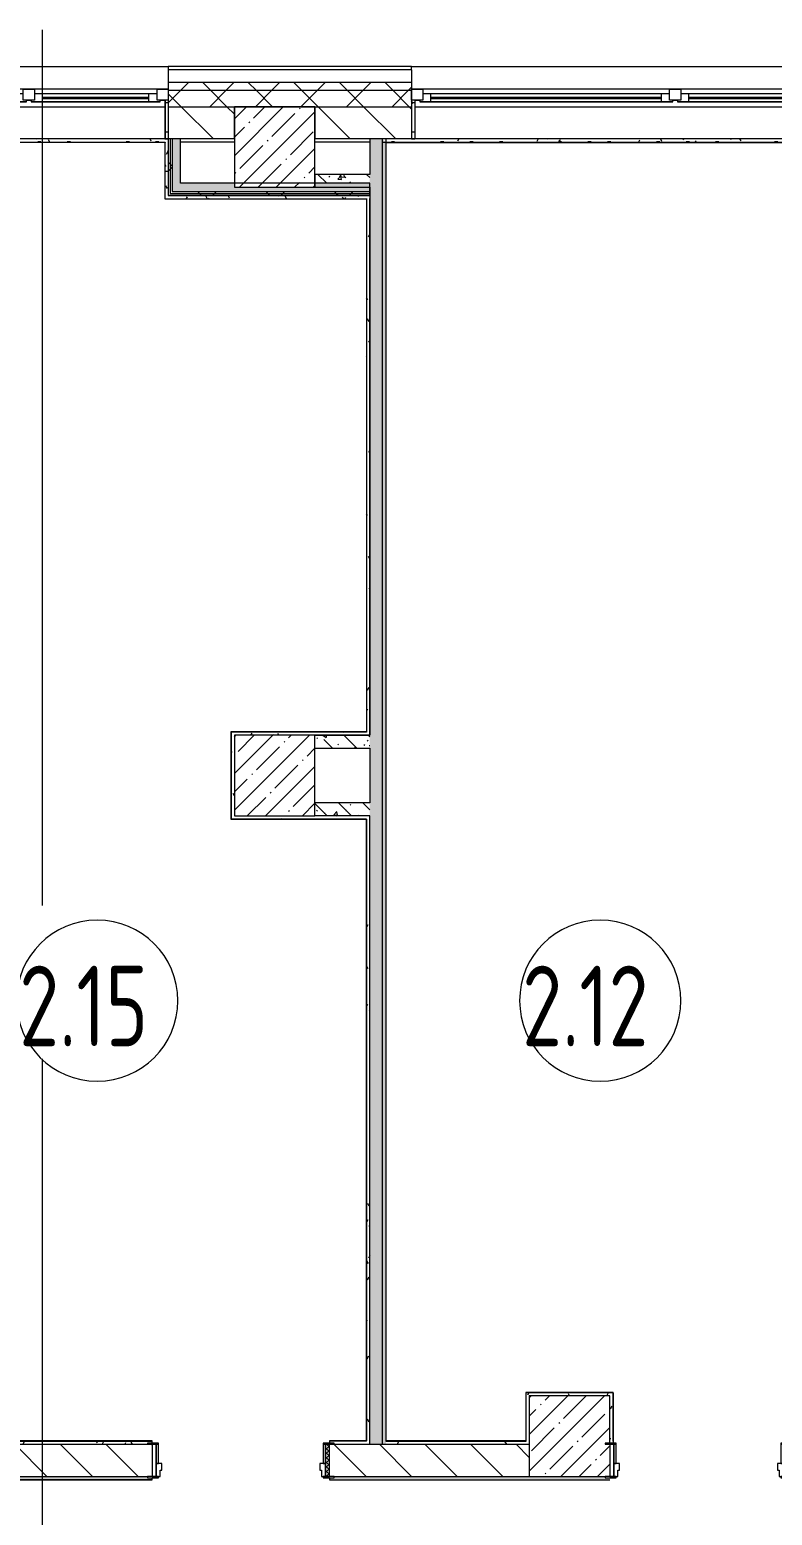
# Model space of a CAD drawing. Header units: millimetres. Extents: x -625 to 415037, y -3642 to 102118.
# Drawn here: x 224252 to 228860, y 18359 to 27577 of the extents above; entities that cross this region are included whole.
import ezdxf

# ---------------------------------------------------------------- set-up
doc = ezdxf.new("R2010")
doc.units = ezdxf.units.MM
doc.linetypes.add('Осевая', pattern=[6350, 1270, -952.5, 3175, -952.5])
for name, color, linetype, lineweight in [('A-AREA-IDEN', 7, 'Continuous', 9), ('A-DOOR-FRAM-2', 7, 'Continuous', 5), ('A-GLAZ', 7, 'Continuous', 9), ('A-GLAZ-1', 7, 'Continuous', 5), ('A-WALL', 7, 'Continuous', 5), ('I-WALL', 7, 'Continuous', 5), ('S-COLS', 7, 'Continuous', 9), ('S-COLS-1', 7, 'Continuous', 5), ('Оси', 7, 'Continuous', 9), ('Оси-2', 7, 'Осевая', 9)]:
    doc.layers.add(name, color=color, linetype=linetype, lineweight=lineweight)
for name, color, linetype, lineweight, true_color in [('A-DOOR-1', 7, 'Continuous', 5, 0xc0c0c0), ('A-DOOR-FRAM-1', 7, 'Continuous', 5, 0xc0c0c0), ('A-WALL-1', 9, 'Continuous', 5, 0x808080), ('A-WALL-FNSH-1', 9, 'Continuous', 5, 0x808080)]:
    doc.layers.add(name, color=color, linetype=linetype, lineweight=lineweight, true_color=true_color)
doc.layers.get('A-DOOR-1').off()
doc.styles.add('СПДС', font='ГОСТ тип А.ttf', dxfattribs={"width": 0.9})
pattern_1 = [(135, (148772.12, -0.94), (-141.42136, -141.42136), [])]
pattern_2 = [(135, (148772.12, -0.94), (-150.8683, -150.8683), [213.36, -35.56, 7.112, -35.56]), (135, (148772.12, 149.83), (-150.8683, -150.8683), []), (50, (148772.12, -0.94), (255.05767, -22.3145), [26.67, -293.37]), (355, (148772.12, -0.94), (-49.3404, 267.4791), [21.336, -234.696]), (100.451, (148793.38, -2.8), (205.7195, 245.16356), [22.666, -249.326]), (46.184, (148772.12, 70.18), (379.511, -58.86), [40.005, -440.055]), (96.636, (148803.75, 65.27), (332.3634, 346.3991), [33.999, -373.989]), (351.184, (148772.12, 70.18), (332.3669, 346.3953), [32.004, -352.044]), (21, (148807.68, 52.4), (212.26017, -143.1711), [26.67, -293.37]), (326, (148807.68, 52.4), (86.5224, 257.8632), [21.336, -234.696]), (71.451, (148825.37, 40.47), (298.78395, 114.6901), [22.666, -249.326]), (37.5, (148772.12, -0.94), (4.32385, 118.37751), [6.706, -225.146, 6.706, -231.546, -235.585]), (37.5, (148772.12, -0.94), (4.32385, 118.37751), [-470.103, 6.706, -228.879]), (7.5, (148772.12, -0.94), (93.54758, 140.2533), [6.706, -129.134, 6.706, -219.812, -89.789]), (7.5, (148772.12, -0.94), (93.54758, 140.2533), [-362.356, 6.706, -83.083]), (327.5, (148692.82, -0.94), (189.82734, -8.02019), [6.706, -82.194, 6.706, -270.662, -368.046]), (327.5, (148692.82, -0.94), (189.82734, -8.02019), [-366.268, 6.706, -361.34]), (317.5, (148657.26, -0.94), (207.38114, 35.59764), [6.706, -108.864, 6.706, -177.495, -261.366]), (317.5, (148657.26, -0.94), (207.38114, 35.59764), [-299.771, 6.706, -254.66])]
pattern_3 = [(45, (-371.384, 164.685), (-14.1421, 14.1421), []), (135, (-371.384, 164.685), (-14.1421, -14.1421), [])]
pattern_4 = [(45, (148772.12, -0.94), (-141.42136, 141.42136), []), (135, (148772.12, -0.94), (-141.42136, -141.42136), [])]
pattern_5 = [(0, (148772.123, -0.94), (243.84, 60.96), [20.117, -162.763, 20.117, -162.763, -975.36]), (0, (148772.123, -0.94), (243.84, 60.96), [-365.76, 20.117, -345.643, 20.117, -162.763, -426.72]), (0, (148772.123, -0.94), (243.84, 60.96), [-914.4, 20.117, -101.803, 20.117, -284.683]), (120, (148863.563, 29.54), (-174.71291, 180.691634), [20.117, -162.763, 20.117, -162.763, -975.36]), (120, (148863.563, 29.54), (-174.71291, 180.691634), [-365.76, 20.117, -345.643, 20.117, -162.763, -426.72]), (120, (148863.563, 29.54), (-174.71291, 180.691634), [-914.4, 20.117, -101.803, 20.117, -284.683]), (240, (148894.043, 151.46), (-69.12709, -241.651634), [20.117, -162.763, 20.117, -162.763, -975.36]), (240, (148894.043, 151.46), (-69.12709, -241.651634), [-365.76, 20.117, -345.643, 20.117, -162.763, -426.72]), (240, (148894.043, 151.46), (-69.12709, -241.651634), [-914.4, 20.117, -101.803, 20.117, -284.683])]
pattern_6 = [(45, (148772.12, -0.94), (-212.132, 212.132), []), (135, (148772.12, -0.94), (-212.132, -212.132), [])]

# ---------------------------------------------------------------- blocks, each defined once
blk = doc.blocks.new('BSC_Колонна _Прямоугольная - 500х500-V323-Объем проектирования 2 этажа')
at = {"layer": 'S-COLS-1'}
h = blk.add_hatch(dxfattribs=at)
h.set_pattern_fill('FP_72', color=256, style=0, pattern_type=2)
h.set_pattern_definition([(45, (-77000, -22950), (-114.04925, 114.04925), []), (45, (-76885.95, -22950), (-114.04925, 114.04925), [201.613, -40.323, 6.706, -33.617])])
h.paths.add_polyline_path([(250, -250), (250, 250), (-250, 250), (-250, -250)])
for p, q in [((250, 250), (-250, 250)), ((-250, 250), (-250, -250)), ((250, -250), (250, 250)), ((-250, -250), (250, -250))]:
    blk.add_line(p, q, dxfattribs=at)
blk = doc.blocks.new('110_Дверь_СКБ_1Ст_Внутренняя1 - Д-4 1100x2100h_су мгн-V329-Объем проектирования 2 этажа')
at = {"layer": 'A-DOOR-FRAM-2'}
h = blk.add_hatch(dxfattribs=at)
h.set_pattern_fill('FP_76', color=256, style=0, pattern_type=2)
h.set_pattern_definition(pattern_3)
h.paths.add_polyline_path([(-512.5, 100), (-537.5, 100), (-537.5, -100), (-512.5, -99.4), (-512.5, -95.3)])
at = {"layer": 'A-DOOR-FRAM-1'}
for p, q in [((-497.5, 108), (-567.5, 108)), ((-567.5, 108), (-567.5, 100)), ((-567.5, 100), (-497.5, 100)), ((-512.5, 100), (-537.5, 100)), ((-537.5, 100), (-537.5, -100)), ((-487.5, 100), (-512.5, 100)), ((-512.5, 100), (-512.5, 20)), ((-512.5, -100), (-512.5, 100)), ((-497.5, 100), (-512.5, 100)), ((-512.5, 100), (-512.5, 99)), ((-512.5, 99), (-497.5, 99)), ((-497.5, 100), (-497.5, 108)), ((-497.5, 99), (-497.5, 100)), ((-487.5, 60), (-487.5, 100)), ((512.5, 100), (512.5, 60)), ((537.5, 100), (512.5, 100)), ((592.5, 108), (522.5, 108)), ((522.5, 108), (522.5, 100)), ((537.5, 100), (522.5, 100)), ((522.5, 100), (522.5, 99)), ((522.5, 100), (592.5, 100)), ((522.5, 99), (537.5, 99)), ((537.5, 20), (537.5, 100)), ((562.5, 100), (537.5, 100)), ((537.5, 100), (537.5, -100)), ((537.5, 99), (537.5, 100)), ((562.5, -100), (562.5, 100)), ((592.5, 100), (592.5, 108)), ((-512.5, 20), (-477.5, 20)), ((-497.5, 20), (-512.5, 20)), ((-512.5, 20), (-512.5, -100)), ((-497.5, -100), (-497.5, 20)), ((-477.5, 60), (-487.5, 60)), ((-477.5, 20), (-477.5, 60)), ((512.5, 60), (502.5, 60)), ((502.5, 60), (502.5, 20)), ((502.5, 20), (537.5, 20)), ((537.5, 20), (522.5, 20)), ((522.5, 20), (522.5, -100)), ((537.5, -100), (537.5, 20)), ((-497.5, -100), (-567.5, -100)), ((-567.5, -100), (-567.5, -108)), ((-567.5, -108), (-497.5, -108)), ((-537.5, -100), (-512.5, -100)), ((-512.5, -100), (-497.5, -100)), ((-497.5, -108), (-497.5, -100)), ((522.5, -100), (537.5, -100)), ((592.5, -100), (522.5, -100)), ((522.5, -100), (522.5, -108)), ((522.5, -108), (592.5, -108)), ((537.5, -100), (562.5, -100)), ((592.5, -108), (592.5, -100))]:
    blk.add_line(p, q, dxfattribs=at)
blk = doc.blocks.new('110_Дверь_СКБ_1Ст_Внутренняя1 - Д-4 1100x2100h_су мгн-V330-Объем проектирования 2 этажа')
at = {"layer": 'A-DOOR-FRAM-2'}
h = blk.add_hatch(dxfattribs=at)
h.set_pattern_fill('FP_76', color=256, style=0, pattern_type=2)
h.set_pattern_definition(pattern_3)
h.paths.add_polyline_path([(-537.5, 100), (-537.5, -100), (-512.5, -100), (-512.5, 100), (-524.7, 100)])
at = {"layer": 'A-DOOR-FRAM-1'}
for p, q in [((-497.5, 108), (-567.5, 108)), ((-567.5, 108), (-567.5, 100)), ((-567.5, 100), (-497.5, 100)), ((-512.5, 100), (-537.5, 100)), ((-537.5, 100), (-537.5, -100)), ((-487.5, 100), (-512.5, 100)), ((-512.5, 100), (-512.5, 20)), ((-512.5, -100), (-512.5, 100)), ((-497.5, 100), (-512.5, 100)), ((-512.5, 100), (-512.5, 99)), ((-512.5, 99), (-497.5, 99)), ((-497.5, 100), (-497.5, 108)), ((-497.5, 99), (-497.5, 100)), ((-487.5, 60), (-487.5, 100)), ((512.5, 100), (512.5, 60)), ((537.5, 100), (512.5, 100)), ((592.5, 108), (522.5, 108)), ((522.5, 108), (522.5, 100)), ((537.5, 100), (522.5, 100)), ((522.5, 100), (522.5, 99)), ((522.5, 100), (592.5, 100)), ((522.5, 99), (537.5, 99)), ((537.5, 20), (537.5, 100)), ((562.5, 100), (537.5, 100)), ((537.5, 100), (537.5, -100)), ((537.5, 99), (537.5, 100)), ((562.5, -100), (562.5, 100)), ((592.5, 100), (592.5, 108)), ((-512.5, 20), (-477.5, 20)), ((-497.5, 20), (-512.5, 20)), ((-512.5, 20), (-512.5, -100)), ((-497.5, -100), (-497.5, 20)), ((-477.5, 60), (-487.5, 60)), ((-477.5, 20), (-477.5, 60)), ((512.5, 60), (502.5, 60)), ((502.5, 60), (502.5, 20)), ((502.5, 20), (537.5, 20)), ((537.5, 20), (522.5, 20)), ((522.5, 20), (522.5, -100)), ((537.5, -100), (537.5, 20)), ((-497.5, -100), (-567.5, -100)), ((-567.5, -100), (-567.5, -108)), ((-567.5, -108), (-497.5, -108)), ((-537.5, -100), (-512.5, -100)), ((-512.5, -100), (-497.5, -100)), ((-497.5, -108), (-497.5, -100)), ((522.5, -100), (537.5, -100)), ((592.5, -100), (522.5, -100)), ((522.5, -100), (522.5, -108)), ((522.5, -108), (592.5, -108)), ((537.5, -100), (562.5, -100)), ((592.5, -108), (592.5, -100))]:
    blk.add_line(p, q, dxfattribs=at)
blk = doc.blocks.new('120_Окно_СКБ_2Ст - 120_Окно_СКБ_2Ст 2500х2500 _мал створка справа_-23206729-Объем проектирования 2 этажа')
at = {"layer": 'A-GLAZ'}
for p, q in [((-1250, -75), (-1250, -5)), ((-1250, -5), (-1180, -5)), ((-1180, -75), (-1250, -75)), ((-1180, -75), (-1200, -75)), ((-1200, -75), (-1200, -85)), ((-1200, -85), (370, -85)), ((370, -85), (-1200, -85)), ((-1180, -5), (-1180, -75)), ((350, -35), (-1180, -35)), ((-1180, -35), (-1180, -75)), ((-1130, -85), (-1130, -35)), ((300, -85), (300, -35)), ((350, -75), (350, -5)), ((350, -5), (420, -5)), ((350, -75), (350, -35)), ((420, -75), (350, -75)), ((370, -75), (350, -75)), ((370, -85), (370, -75)), ((420, -75), (400, -75)), ((400, -75), (400, -85)), ((400, -85), (1200, -85)), ((1200, -85), (400, -85)), ((420, -5), (420, -75)), ((1180, -35), (420, -35)), ((420, -35), (420, -75)), ((470, -85), (470, -35)), ((1130, -85), (1130, -35)), ((1180, -75), (1180, -5)), ((1180, -5), (1250, -5)), ((1180, -75), (1180, -35)), ((1250, -75), (1180, -75)), ((1200, -75), (1180, -75)), ((1200, -85), (1200, -75)), ((1250, -5), (1250, -75))]:
    blk.add_line(p, q, dxfattribs=at)
at = {"layer": 'A-GLAZ-1'}
for p, q in [((1250, -5), (-1250, -5)), ((-1230, -75), (-1200, -75)), ((-1130, -55), (300, -55)), ((300, -65), (-1130, -65)), ((370, -75), (400, -75)), ((470, -55), (1130, -55)), ((1130, -65), (470, -65)), ((1200, -75), (1230, -75))]:
    blk.add_line(p, q, dxfattribs=at)
blk = doc.blocks.new('120_Окно_СКБ_2Ст - 120_Окно_СКБ_2Ст 2100х2400 _мал створка справа_-19092174-Объем проектирования 2 этажа')
at = {"layer": 'A-GLAZ'}
for p, q in [((-1050, -75), (-1050, -5)), ((-1050, -5), (-980, -5)), ((-980, -75), (-1050, -75)), ((-980, -75), (-1000, -75)), ((-1000, -75), (-1000, -85)), ((-1000, -85), (170, -85)), ((170, -85), (-1000, -85)), ((-980, -5), (-980, -75)), ((150, -35), (-980, -35)), ((-980, -35), (-980, -75)), ((-930, -85), (-930, -35)), ((100, -85), (100, -35)), ((150, -75), (150, -5)), ((150, -5), (220, -5)), ((150, -75), (150, -35)), ((220, -75), (150, -75)), ((170, -75), (150, -75)), ((170, -85), (170, -75)), ((220, -75), (200, -75)), ((200, -75), (200, -85)), ((200, -85), (1000, -85)), ((1000, -85), (200, -85)), ((220, -5), (220, -75)), ((980, -35), (220, -35)), ((220, -35), (220, -75)), ((270, -85), (270, -35)), ((930, -85), (930, -35)), ((980, -75), (980, -5)), ((980, -5), (1050, -5)), ((980, -75), (980, -35)), ((1050, -75), (980, -75)), ((1000, -75), (980, -75)), ((1000, -85), (1000, -75)), ((1050, -5), (1050, -75))]:
    blk.add_line(p, q, dxfattribs=at)
at = {"layer": 'A-GLAZ-1'}
for p, q in [((1050, -5), (-1050, -5)), ((-1030, -75), (-1000, -75)), ((-930, -55), (100, -55)), ((100, -65), (-930, -65)), ((170, -75), (200, -75)), ((270, -55), (930, -55)), ((930, -65), (270, -65)), ((1000, -75), (1030, -75))]:
    blk.add_line(p, q, dxfattribs=at)
blk = doc.blocks.new('BSC_Колонна _Прямоугольная - 500х500-V394-Объем проектирования 2 этажа')
at = {"layer": 'S-COLS-1'}
h = blk.add_hatch(dxfattribs=at)
h.set_pattern_fill('FP_136', color=256, style=0, pattern_type=2)
h.set_pattern_definition([(45, (-78830, -18850), (-114.04925, 114.04925), []), (45, (-78715.95, -18850), (-114.04925, 114.04925), [201.613, -40.323, 6.706, -33.617])])
h.paths.add_polyline_path([(60.1, -250), (250, -250), (250, -50), (220, -50), (220, -42), (250, -42), (250, 250), (-250, 250), (-250, -250)])
for p, q in [((250, 250), (-250, 250)), ((-250, 250), (-250, -250)), ((250, -42), (250, 250)), ((-250, -250), (220, -250))]:
    blk.add_line(p, q, dxfattribs=at)
blk = doc.blocks.new('Марка_Помещения - Номер-25198446-Объем проектирования 2 этажа')
at = {"layer": 'A-AREA-IDEN'}
for start, end in [(360, 180), (180, 360)]:
    blk.add_arc((0, 0), 2.5, start, end, dxfattribs=at)

msp = doc.modelspace()

# ---------------------------------------------------------------- hatches: boundary and pattern name
at = {"layer": 'A-WALL'}
h = msp.add_hatch(dxfattribs=at)
h.set_pattern_fill('FP_24', color=256, style=0, pattern_type=2)
h.set_pattern_definition(pattern_4)
h.paths.add_polyline_path([(233082.8, 27199.1), (241932.1, 27199.1), (241932.1, 27249.1), (229122.1, 27249.1), (229122.1, 27199.1), (232972.1, 27199.1)])
h.paths.add_polyline_path([(226462.1, 27199.1), (226622.1, 27199.1), (226622.1, 27249.1), (225112.1, 27249.1), (225112.1, 27199.1), (226442.1, 27199.1)])
h.paths.add_polyline_path([(222281.1, 27199.1), (223012.1, 27199.1), (223012.1, 27249.1), (217632.1, 27249.1), (217632.1, 27199.1), (221880.4, 27199.1)])
h.paths.add_polyline_path([(214032.1, 27199.1), (214032.1, 27249.1), (212952.1, 27249.1), (212952.1, 27199.1), (213930.3, 27199.1)])
h.paths.add_polyline_path([(214932.1, 27199.1), (216732.1, 27199.1), (216732.1, 27249.1), (214932.1, 27249.1)])
h.paths.add_polyline_path([(209812.1, 27199.1), (209812.1, 27249.1), (208632.1, 27249.1), (208632.1, 27199.1), (209593.9, 27199.1)])
h.paths.add_polyline_path([(203553.1, 27199.1), (203782, 27199.1), (203782, 27249.1), (202632.3, 27249.1), (202632.3, 27199.1), (203552.1, 27199.1)])
h.paths.add_polyline_path([(204682, 27199.1), (205932.1, 27199.1), (205932.1, 27249.1), (204682, 27249.1)])
h.paths.add_polyline_path([(199475.6, 27199.1), (199532.3, 27199.1), (199532.3, 27249.1), (198432.4, 27249.1), (198432.4, 27199.1), (199136.9, 27199.1)])
h.paths.add_polyline_path([(197532.1, 27199.1), (197532.4, 27199.1), (197532.1, 27249.1), (196279.1, 27249.1), (196279.1, 27199.1), (197307.4, 27199.1)])
h.paths.add_polyline_path([(192971, 27199.1), (193179.1, 27199.1), (193179.1, 27249.1), (190782.1, 27249.1), (190782.1, 27199.1), (191553.1, 27199.1)])
h = msp.add_hatch(dxfattribs=at)
h.set_pattern_fill('FP_24', color=256, style=0, pattern_type=2)
h.set_pattern_definition(pattern_4)
h.paths.add_polyline_path([(241394.2, 27099.1), (241832.1, 27099.1), (241832.1, 27199.1), (229122.1, 27199.1), (229122.1, 27099.1), (240671.5, 27099.1)])
h.paths.add_polyline_path([(226022.1, 27099.1), (226622.1, 27099.1), (226622.1, 27199.1), (225112.1, 27199.1), (225112.1, 27099.1), (225522.1, 27099.1)])
h.paths.add_polyline_path([(208932.1, 27099.1), (209812.1, 27099.1), (209812.1, 27199.1), (208632.1, 27199.1), (208632.1, 27099.1), (208912.1, 27099.1)])
h.paths.add_polyline_path([(205632.6, 27099.1), (205932.1, 27099.1), (205932.1, 27199.1), (204682, 27199.1), (204682, 27099.1), (205257.5, 27099.1)])
h.paths.add_polyline_path([(212952.1, 27099.1), (214032.1, 27099.1), (214032.1, 27199.1), (212952.1, 27199.1), (212952.1, 27169.1)])
h.paths.add_polyline_path([(214932.1, 27099.1), (216732.1, 27099.1), (216732.1, 27199.1), (214932.1, 27199.1), (214932.1, 27099.9)])
h.paths.add_polyline_path([(203782, 27099.1), (203782, 27199.1), (202632.3, 27199.1), (202632.3, 27099.1), (203553.1, 27099.1)])
h.paths.add_polyline_path([(190932.1, 27099.1), (193179.1, 27099.1), (193179.1, 27199.1), (190832.1, 27199.1), (190832.1, 27099.1)])
h.paths.add_polyline_path([(196279.1, 27099.1), (197532.4, 27099.1), (197532.1, 27199.1), (196279.1, 27199.1), (196279.1, 27139.1)])
h.paths.add_polyline_path([(222812.1, 27099.1), (223012.1, 27099.1), (223012.1, 27199.1), (217632.1, 27199.1), (217632.1, 27099.1), (222603.1, 27099.1)])
h.paths.add_polyline_path([(198432.4, 27099.1), (199532.3, 27099.1), (199532.3, 27199.1), (198432.4, 27199.1)])
at = {"layer": 'I-WALL'}
h = msp.add_hatch(dxfattribs=at)
h.set_pattern_fill('FP_191', color=256, style=0, pattern_type=2)
h.set_pattern_definition(pattern_5)
h.paths.add_polyline_path([(225112.1, 26899.1), (225112.1, 27139.1), (225092.1, 27139.1), (225092.1, 26899.1)])
h = msp.add_hatch(dxfattribs=at)
h.set_pattern_fill('FP_191', color=256, style=0, pattern_type=2)
h.set_pattern_definition(pattern_5)
h.paths.add_polyline_path([(226642.1, 26899.1), (226642.1, 27139.1), (226622.1, 27139.1), (226622.1, 26899.1)])
h = msp.add_hatch(dxfattribs=at)
h.set_pattern_fill('FP_23', color=256, style=0, pattern_type=2)
h.set_pattern_definition(pattern_1)
h.paths.add_polyline_path([(221669.4, 26899.1), (222312.1, 26899.1), (222312.1, 27099.1), (219582.1, 27099.1), (219582.1, 26899.1), (221519, 26899.1)])
h.paths.add_polyline_path([(208632.1, 26899.1), (208932.1, 26899.1), (208932.1, 27099.1), (208632.1, 27099.1), (208632.1, 26900)])
h.paths.add_polyline_path([(205257.5, 26899.1), (205932.1, 26899.1), (205932.1, 27099.1), (204682, 27099.1), (204682, 26899.1)])
h.paths.add_polyline_path([(232841.8, 26899.1), (232972.1, 26899.1), (232972.1, 27099.1), (229922.1, 27099.1), (229922.1, 26899.1), (232797.5, 26899.1)])
h.paths.add_polyline_path([(209553.1, 26899.1), (209832.1, 26899.1), (209832.1, 27099.1), (209532.1, 27099.1), (209532.1, 26899.1), (209552.1, 26899.1)])
h.paths.add_polyline_path([(212932.1, 26899.1), (214032.1, 26899.1), (214032.1, 27099.1), (212932.1, 27099.1), (212932.1, 27017.8)])
h.paths.add_polyline_path([(215532.1, 26899.1), (216732.1, 26899.1), (216732.1, 27099.1), (215532.1, 27099.1)])
h.paths.add_polyline_path([(217632.1, 26899.1), (219082.1, 26899.1), (219082.1, 27099.1), (217632.1, 27099.1), (217632.1, 27031.1)])
h.paths.add_polyline_path([(229401.1, 26899.1), (229422.1, 26899.1), (229422.1, 27099.1), (229122.1, 27099.1), (229122.1, 26899.1)])
h.paths.add_polyline_path([(203552.1, 26899.1), (203782, 26899.1), (203782, 27099.1), (203532.1, 27099.1), (203532.1, 26899.1)])
h.paths.add_polyline_path([(226442.1, 26899.1), (226622.1, 26899.1), (226622.1, 27099.1), (226022.1, 27099.1), (226022.1, 26899.1), (226362.1, 26899.1)])
h.paths.add_polyline_path([(199475.6, 26899.1), (199532.3, 26899.1), (199532.3, 27099.1), (199136.9, 27099.1), (199136.9, 26899.1)])
h.paths.add_polyline_path([(225522.1, 26899.1), (225522.1, 27099.1), (225112.1, 27099.1), (225112.1, 26899.1), (225494, 26899.1)])
h.paths.add_polyline_path([(202632.3, 26899.1), (202932.1, 26899.1), (202932.1, 27099.1), (202632.3, 27099.1), (202632.3, 27014.9)])
h.paths.add_polyline_path([(223012.1, 26899.1), (223012.1, 27099.1), (222812.1, 27099.1), (222812.1, 26899.1), (222832.1, 26899.1)])
h = msp.add_hatch(dxfattribs=at)
h.set_pattern_fill('FP_191', color=256, style=0, pattern_type=2)
h.set_pattern_definition(pattern_5)
h.paths.add_polyline_path([(222812.1, 26879.1), (225112.1, 26879.1), (225112.1, 26899.1), (222812.1, 26899.1), (222812.1, 26889.5)])
h = msp.add_hatch(dxfattribs=at)
h.set_pattern_fill('FP_191', color=256, style=0, pattern_type=2)
h.set_pattern_definition(pattern_5)
h.paths.add_polyline_path([(225112.1, 26529.1), (225112.1, 26879.1), (225092.1, 26879.1), (225092.1, 26529.1)])
h = msp.add_hatch(dxfattribs=at)
h.set_pattern_fill('FP_192', color=256, style=0, pattern_type=2)
h.set_pattern_definition(pattern_6)
h.paths.add_polyline_path([(225124.6, 26561.6), (225124.6, 26899.1), (225112.1, 26899.1), (225112.1, 26561.6), (225121.5, 26561.6)])
h = msp.add_hatch(dxfattribs=at)
h.set_pattern_fill('FP_192', color=256, style=0, pattern_type=2)
h.set_pattern_definition(pattern_6)
h.paths.add_polyline_path([(225124.6, 26574.1), (225137.1, 26574.1), (225137.1, 26899.1), (225124.6, 26899.1), (225124.6, 26624.1)])
for points in [[(225187.1, 26624.1), (225187.1, 26899.1), (225137.1, 26899.1), (225137.1, 26624.1)], [(226362.1, 26574.1), (226362.1, 26624.1), (226022.1, 26624.1), (226022.1, 26599.1), (225522.1, 26599.1), (225522.1, 26624.1), (225137.1, 26624.1), (225137.1, 26574.1), (226342.1, 26574.1)]]:
    msp.add_hatch(color=256, dxfattribs=at).paths.add_polyline_path(points)
h = msp.add_hatch(dxfattribs=at)
h.set_pattern_fill('FP_41', color=256, style=0, pattern_type=2)
h.set_pattern_definition(pattern_2)
h.paths.add_polyline_path([(226362.2, 18799.1), (226442.1, 18799.1), (226442.1, 26899.1), (226362.1, 26899.1), (226362.1, 18799.1)])
h = msp.add_hatch(dxfattribs=at)
h.set_pattern_fill('FP_191', color=256, style=0, pattern_type=2)
h.set_pattern_definition(pattern_5)
h.paths.add_polyline_path([(227662.3, 26879.1), (229402.1, 26879.1), (229401.1, 26899.1), (226442.1, 26899.1), (226462.1, 26879.1), (227300.9, 26879.1)])
h = msp.add_hatch(dxfattribs=at)
h.set_pattern_fill('FP_191', color=256, style=0, pattern_type=2)
h.set_pattern_definition(pattern_5)
h.paths.add_polyline_path([(226462.1, 18799.1), (226460.6, 26879.7), (226442.1, 26899.1), (226442.1, 18799.1)])
h = msp.add_hatch(dxfattribs=at)
h.set_pattern_fill('FP_41', color=256, style=0, pattern_type=2)
h.set_pattern_definition(pattern_2)
h.paths.add_polyline_path([(226022.1, 26624.1), (226362.1, 26624.1), (226362.1, 26679.1), (226022.1, 26679.1)])
h = msp.add_hatch(dxfattribs=at)
h.set_pattern_fill('FP_192', color=256, style=0, pattern_type=2)
h.set_pattern_definition(pattern_6)
h.paths.add_polyline_path([(226362.1, 26549.1), (226362.1, 26561.6), (225112.1, 26561.6), (225112.1, 26549.1), (226342.1, 26549.1)])
h = msp.add_hatch(dxfattribs=at)
h.set_pattern_fill('FP_192', color=256, style=0, pattern_type=2)
h.set_pattern_definition(pattern_6)
h.paths.add_polyline_path([(226342.1, 26561.6), (226362.1, 26561.6), (226362.1, 26574.1), (225124.6, 26574.1), (225124.6, 26561.6), (226216.8, 26561.6)])
h = msp.add_hatch(dxfattribs=at)
h.set_pattern_fill('FP_191', color=256, style=0, pattern_type=2)
h.set_pattern_definition(pattern_5)
h.paths.add_polyline_path([(225112.1, 26529.1), (226362.1, 26529.1), (226362.1, 26549.1), (225112.1, 26549.1)])
h = msp.add_hatch(dxfattribs=at)
h.set_pattern_fill('FP_191', color=256, style=0, pattern_type=2)
h.set_pattern_definition(pattern_5)
h.paths.add_polyline_path([(226362.1, 23219.1), (226362.1, 26529.1), (226342.1, 26528.1), (226342.1, 23220.1)])
h = msp.add_hatch(dxfattribs=at)
h.set_pattern_fill('FP_191', color=256, style=0, pattern_type=2)
h.set_pattern_definition(pattern_5)
h.paths.add_polyline_path([(225502.1, 22699.1), (225522.1, 22699.1), (225522.1, 23219.1), (225502.1, 23219.1), (225502.1, 22729.9)])
h = msp.add_hatch(dxfattribs=at)
h.set_pattern_fill('FP_191', color=256, style=0, pattern_type=2)
h.set_pattern_definition(pattern_5)
h.paths.add_polyline_path([(225587.5, 23199.1), (226362.1, 23199.1), (226362.1, 23219.1), (225522.1, 23219.1), (225522.1, 23199.1)])
h = msp.add_hatch(dxfattribs=at)
h.set_pattern_fill('FP_41', color=256, style=0, pattern_type=2)
h.set_pattern_definition(pattern_2)
h.paths.add_polyline_path([(226362.1, 23119.1), (226362.1, 23199.1), (226022.1, 23199.1), (226022.1, 23119.1), (226355.3, 23119.1)])
h = msp.add_hatch(dxfattribs=at)
h.set_pattern_fill('FP_41', color=256, style=0, pattern_type=2)
h.set_pattern_definition(pattern_2)
h.paths.add_polyline_path([(226362.1, 22699.1), (226362.1, 22779.1), (226022.1, 22779.1), (226022.1, 22699.1), (226360.6, 22699.1)])
h = msp.add_hatch(dxfattribs=at)
h.set_pattern_fill('FP_191', color=256, style=0, pattern_type=2)
h.set_pattern_definition(pattern_5)
h.paths.add_polyline_path([(226216.8, 22679.1), (226341.1, 22679.1), (226341.1, 22699.1), (225502.1, 22699.1), (225502.1, 22679.1), (226112.1, 22679.1)])
h = msp.add_hatch(dxfattribs=at)
h.set_pattern_fill('FP_191', color=256, style=0, pattern_type=2)
h.set_pattern_definition(pattern_5)
h.paths.add_polyline_path([(226362.1, 18819.1), (226360.6, 22699.1), (226342.1, 22699.1), (226342.1, 18820.1)])
h = msp.add_hatch(dxfattribs=at)
h.set_pattern_fill('FP_191', color=256, style=0, pattern_type=2)
h.set_pattern_definition(pattern_5)
h.paths.add_polyline_path([(227352.1, 18819.1), (227352.1, 19119.1), (227332.1, 19119.1), (227332.1, 18820.1), (227342.1, 18819.6)])
h = msp.add_hatch(dxfattribs=at)
h.set_pattern_fill('FP_191', color=256, style=0, pattern_type=2)
h.set_pattern_definition(pattern_5)
h.paths.add_polyline_path([(227852.1, 19099.1), (227872.1, 19099.1), (227872.1, 19119.1), (227352.1, 19119.1), (227352.1, 19099.1)])
h = msp.add_hatch(dxfattribs=at)
h.set_pattern_fill('FP_191', color=256, style=0, pattern_type=2)
h.set_pattern_definition(pattern_5)
h.paths.add_polyline_path([(227852.1, 18807.1), (227872.1, 18807.1), (227872.1, 19099.1), (227852.1, 19099.1), (227852.1, 18879.7)])
h = msp.add_hatch(dxfattribs=at)
h.set_pattern_fill('FP_191', color=256, style=0, pattern_type=2)
h.set_pattern_definition(pattern_5)
h.paths.add_polyline_path([(226362.1, 18799.1), (226362.1, 18819.1), (226112.1, 18819.1), (226112.6, 18807.1), (226142.1, 18807.1), (226142.1, 18799.1), (226342.1, 18799.1)])
h.paths.add_polyline_path([(224568.9, 18799.1), (224982.1, 18799.3), (224982.1, 18807.1), (225012.1, 18807.1), (225012.1, 18819.1), (222833.1, 18819.1), (222832.1, 18799.1), (224436, 18799.1)])
h = msp.add_hatch(dxfattribs=at)
h.set_pattern_fill('FP_191', color=256, style=0, pattern_type=2)
h.set_pattern_definition(pattern_5)
h.paths.add_polyline_path([(227352.1, 18799.1), (227352.1, 18819.1), (226463.1, 18819.1), (226462.1, 18799.1)])
h = msp.add_hatch(dxfattribs=at)
h.set_pattern_fill('FP_23', color=256, style=0, pattern_type=2)
h.set_pattern_definition(pattern_1)
h.paths.add_polyline_path([(232872.8, 18599.1), (232972.1, 18599.1), (232972.1, 18799.1), (228952.1, 18799.1), (228952.1, 18599.1), (232721.4, 18599.1)])
h.paths.add_polyline_path([(222312.1, 18599.1), (222312.1, 18799.1), (215532.1, 18799.1), (215532.1, 18599.1), (220434.9, 18599.1)])
h.paths.add_polyline_path([(223273.4, 18599.1), (225012.1, 18599.1), (225012.1, 18799.1), (222812.1, 18799.1), (222812.1, 18599.1)])
h.paths.add_polyline_path([(226112.1, 18599.1), (227352.1, 18599.1), (227352.1, 18799.1), (226112.1, 18799.1)])
h = msp.add_hatch(dxfattribs=at)
h.set_pattern_fill('FP_191', color=256, style=0, pattern_type=2)
h.set_pattern_definition(pattern_5)
h.paths.add_polyline_path([(228952.1, 18579.1), (233231.1, 18579.1), (233232.1, 18599.1), (228982.1, 18598.9), (228982.1, 18591.1), (228952.1, 18591.1)])
h.paths.add_polyline_path([(226216.8, 18579.1), (227852.1, 18579.1), (227852.1, 18591.1), (227822.1, 18591.9), (227822.1, 18599.1), (226142.1, 18598.7), (226142.1, 18591.1), (226112.1, 18591.1), (226112.1, 18579.1), (226142.1, 18579.1)])
h.paths.add_polyline_path([(219082.1, 18579.1), (225012.1, 18579.1), (225012.1, 18591.1), (224982.1, 18591.9), (224982.1, 18599.1), (215532.1, 18599.1), (215553.1, 18579.1), (218989.4, 18579.1)])
h.paths.add_polyline_path([(215537, 18579.1), (215552.1, 18579.1), (215532.1, 18599.1), (215532.1, 18579.1)])
at = {"layer": 'S-COLS-1'}
h = msp.add_hatch(dxfattribs=at)
h.set_pattern_fill('FP_1', color=256, style=0, pattern_type=2)
h.set_pattern_definition([(45, (148772.12, -0.94), (-114.04925, 114.04925), []), (45, (148886.17, -0.94), (-114.04925, 114.04925), [201.612, -40.322, 6.706, -33.617])])
h.paths.add_polyline_path([(226022.1, 26599.1), (226022.1, 27099.1), (225522.1, 27099.1), (225522.1, 26599.1)])

# ---------------------------------------------------------------- linework, layer by layer
at = {"layer": 'A-WALL'}
for p, q in [((223012.1, 27349.1), (225112.1, 27349.1)), ((226622.1, 27329.1), (225112.1, 27329.1)), ((226622.1, 27349.1), (229122.1, 27349.1)), ((226622.1, 27249.1), (225112.1, 27249.1)), ((226622.1, 27199.1), (225112.1, 27199.1)), ((225112.1, 27099.1), (226022.1, 27099.1)), ((225522.1, 26899.1), (225522.1, 27099.1)), ((226022.1, 27099.1), (226022.1, 26899.1)), ((226022.1, 27099.1), (226622.1, 27099.1)), ((225124.6, 26899.1), (225124.6, 26561.6)), ((225137.1, 26899.1), (225137.1, 26574.1)), ((226462.1, 26899.1), (226462.1, 18819.1)), ((225124.6, 26561.6), (226362.1, 26561.6)), ((225137.1, 26574.1), (226362.1, 26574.1)), ((226362.1, 26599.1), (226362.1, 23199.1)), ((226342.1, 26529.1), (226342.1, 23219.1)), ((226362.1, 23199.1), (226362.1, 26529.1)), ((226342.1, 18819.1), (226342.1, 22679.1)), ((226362.1, 18799.1), (226362.1, 22699.1)), ((227332.1, 18819.1), (227332.1, 19119.1)), ((227872.1, 19119.1), (227872.1, 18807.1)), ((222832.1, 18819.1), (225012.1, 18819.1)), ((226342.1, 18819.1), (226112.1, 18819.1)), ((226462.1, 18819.1), (227332.1, 18819.1)), ((222812.1, 18799.1), (224982.1, 18799.1)), ((226142.1, 18799.1), (227352.1, 18799.1)), ((222812.1, 18599.1), (224982.1, 18599.1)), ((226142.1, 18599.1), (227352.1, 18599.1))]:
    msp.add_line(p, q, dxfattribs=at)
at = {"layer": 'A-WALL-1'}
for p, q in [((225112.1, 27329.1), (225112.1, 26549.1)), ((226622.1, 27329.1), (226622.1, 26899.1)), ((225112.1, 27139.1), (225092.1, 27139.1)), ((225092.1, 27139.1), (225092.1, 26899.1)), ((226642.1, 27139.1), (226622.1, 27139.1)), ((225522.1, 26899.1), (222812.1, 26899.1)), ((223012.1, 26879.1), (225092.1, 26879.1)), ((225092.1, 26899.1), (225112.1, 26899.1)), ((225092.1, 26879.1), (225092.1, 26878.1)), ((225187.1, 26624.1), (225187.1, 26899.1)), ((229422.1, 26899.1), (226022.1, 26899.1)), ((226362.1, 26899.1), (226362.1, 26679.1)), ((226442.1, 18799.1), (226442.1, 26899.1)), ((226442.1, 26879.1), (229402.1, 26879.1)), ((226622.1, 26899.1), (226642.1, 26899.1)), ((226642.1, 26899.1), (226642.1, 26899.1)), ((226362.1, 26679.1), (226022.1, 26679.1)), ((226022.1, 26679.1), (226022.1, 26599.1)), ((226362.1, 26624.1), (225187.1, 26624.1)), ((226022.1, 26599.1), (226362.1, 26599.1)), ((226362.1, 26549.1), (226362.1, 26624.1)), ((226362.1, 26549.1), (225112.1, 26549.1)), ((225112.1, 26549.1), (226362.1, 26549.1)), ((225502.1, 23219.1), (225502.1, 22679.1)), ((226342.1, 23219.1), (225502.1, 23219.1)), ((226362.1, 23199.1), (226022.1, 23199.1)), ((226022.1, 23199.1), (226362.1, 23199.1)), ((226022.1, 23119.1), (226362.1, 23119.1)), ((226362.1, 23119.1), (226362.1, 22779.1)), ((226362.1, 22779.1), (226022.1, 22779.1)), ((226362.1, 22699.1), (226022.1, 22699.1)), ((226341.1, 22679.1), (226342.1, 22679.1)), ((227872.1, 19119.1), (227332.1, 19119.1)), ((225012.1, 18807.1), (225012.1, 18819.1)), ((226112.1, 18819.1), (226112.1, 18807.1)), ((225012.1, 18579.1), (225012.1, 18591.1)), ((226112.1, 18591.1), (226112.1, 18579.1)), ((226112.1, 18579.1), (227852.1, 18579.1))]:
    msp.add_line(p, q, dxfattribs=at)
at = {"layer": 'A-WALL-FNSH-1'}
for p, q in [((226622.1, 27349.1), (225112.1, 27349.1)), ((225112.1, 27349.1), (225112.1, 27329.1)), ((226622.1, 27329.1), (226622.1, 27349.1)), ((225092.1, 27139.1), (225091.1, 27139.1)), ((225091.1, 27139.1), (225091.1, 26899.1)), ((226643.1, 27139.1), (226642.1, 27139.1)), ((226642.1, 27139.1), (226642.1, 26899.1)), ((226643.1, 26899.1), (226643.1, 27139.1)), ((225091.1, 26899.1), (225092.1, 26899.1)), ((225092.1, 26878.1), (225091.1, 26878.1)), ((225092.1, 26529.1), (225092.1, 26878.1)), ((226463.1, 26878.1), (229401.1, 26878.1)), ((226463.1, 18820.1), (226463.1, 26878.1)), ((225091.1, 26529.1), (225091.1, 26528.1)), ((225091.1, 26528.1), (226341.1, 26528.1)), ((226341.1, 26528.1), (226341.1, 23220.1)), ((225501.1, 23220.1), (225501.1, 22678.1)), ((226341.1, 23220.1), (225501.1, 23220.1)), ((225501.1, 22678.1), (226341.1, 22678.1)), ((226341.1, 22679.1), (225502.1, 22679.1)), ((226341.1, 22678.1), (226341.1, 18820.1)), ((227331.1, 19120.1), (227331.1, 18820.1)), ((227873.1, 19120.1), (227331.1, 19120.1)), ((227873.1, 18819.1), (227873.1, 19120.1)), ((225012.1, 18820.1), (222833.1, 18820.1)), ((225012.1, 18819.1), (225012.1, 18820.1)), ((226341.1, 18820.1), (226112.1, 18820.1)), ((226112.1, 18820.1), (226112.1, 18819.1)), ((227331.1, 18820.1), (226463.1, 18820.1)), ((227872.1, 18819.1), (227873.1, 18819.1)), ((225012.1, 18579.1), (215553.1, 18579.1)), ((215553.1, 18578.1), (225012.1, 18578.1)), ((225012.1, 18578.1), (225012.1, 18579.1)), ((226112.1, 18579.1), (226112.1, 18578.1)), ((226112.1, 18578.1), (227852.1, 18578.1))]:
    msp.add_line(p, q, dxfattribs=at)
at = {"layer": 'I-WALL'}
for p, q in [((223032.1, 27099.1), (225092.1, 27099.1)), ((226642.1, 27099.1), (229102.1, 27099.1)), ((225522.1, 26879.1), (225187.1, 26879.1)), ((226362.1, 26879.1), (226022.1, 26879.1))]:
    msp.add_line(p, q, dxfattribs=at)
at = {"layer": 'S-COLS'}
for p, q in [((225522.1, 27099.1), (225522.1, 26899.1)), ((226022.1, 26899.1), (226022.1, 27099.1))]:
    msp.add_line(p, q, dxfattribs=at)
at = {"layer": 'S-COLS-1'}
for p, q in [((226022.1, 27099.1), (225522.1, 27099.1)), ((225522.1, 26899.1), (225522.1, 26599.1)), ((226022.1, 26599.1), (226022.1, 26899.1)), ((225522.1, 26599.1), (226022.1, 26599.1))]:
    msp.add_line(p, q, dxfattribs=at)
at = {"layer": 'Оси'}
msp.add_line((224332.1, 22577.1), (224332.1, 27577.1), dxfattribs=at)
at = {"layer": 'Оси-2'}
for p, q in [((224332.1, 3093.7), (224332.1, 22578.1)), ((224332.1, 3092.8), (224332.1, 22577.1))]:
    msp.add_line(p, q, dxfattribs=at)

# ---------------------------------------------------------------- block references
at = {"layer": 'A-AREA-IDEN', "xscale": 199.9999999999999, "yscale": 199.9999999999999, "zscale": 199.9999999999999}
for p in [(224670.8, 21551.8), (227791.9, 21551.8)]:
    msp.add_blockref('Марка_Помещения - Номер-25198446-Объем проектирования 2 этажа', p, dxfattribs=at)
at = {"layer": 'A-DOOR-1', "rotation": 180}
for name, p in [('110_Дверь_СКБ_1Ст_Внутренняя1 - Д-4 1100x2100h_су мгн-V330-Объем проектирования 2 этажа', (225574.6, 18699.1)), ('110_Дверь_СКБ_1Ст_Внутренняя1 - Д-4 1100x2100h_су мгн-V329-Объем проектирования 2 этажа', (228414.6, 18699.1))]:
    msp.add_blockref(name, p, dxfattribs=at)
at = {"layer": 'A-GLAZ', "color": 3}
for name, p in [('120_Окно_СКБ_2Ст - 120_Окно_СКБ_2Ст 2100х2400 _мал створка справа_-19092174-Объем проектирования 2 этажа', (224062.1, 27214.1)), ('120_Окно_СКБ_2Ст - 120_Окно_СКБ_2Ст 2500х2500 _мал створка справа_-23206729-Объем проектирования 2 этажа', (227872.1, 27214.1))]:
    msp.add_blockref(name, p, dxfattribs=at)
at = {"layer": 'S-COLS'}
for name, p in [('BSC_Колонна _Прямоугольная - 500х500-V323-Объем проектирования 2 этажа', (225772.1, 22949.1)), ('BSC_Колонна _Прямоугольная - 500х500-V394-Объем проектирования 2 этажа', (227602.1, 18849.1))]:
    msp.add_blockref(name, p, dxfattribs=at)

# ---------------------------------------------------------------- texts
at = {"layer": 'A-AREA-IDEN', "char_height": 500, "width": 1212.151, "attachment_point": 1, "style": 'СПДС'}
for s, insert in [('2.15', (224187.1, 21768.9)), ('2.12', (227308.1, 21768.9))]:
    msp.add_mtext(s, dxfattribs=dict(at, insert=insert))

doc.saveas('drawing.dxf')
